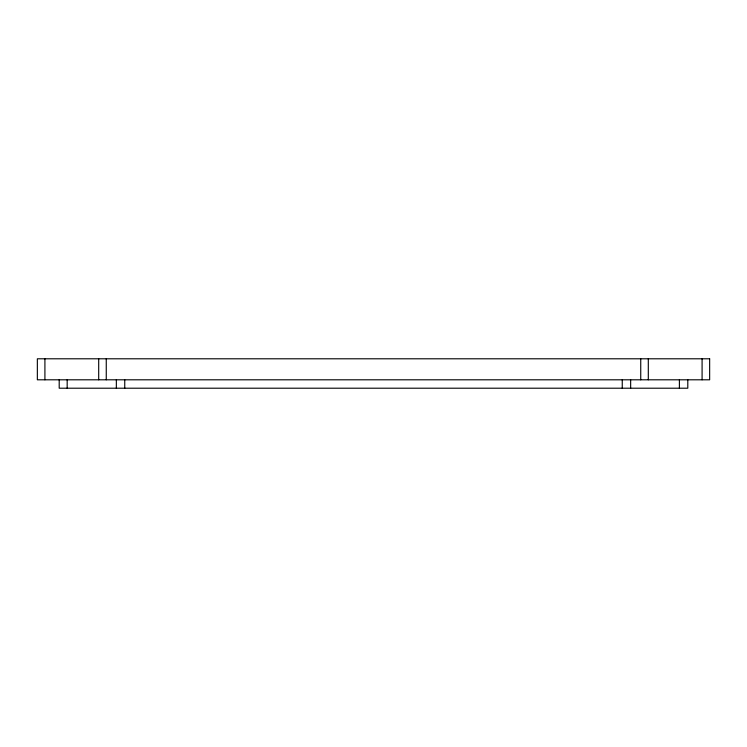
<?xml version="1.0" encoding="UTF-8"?>
<svg xmlns="http://www.w3.org/2000/svg" width="747" height="747" viewBox="0 0 747 747"><rect width="100%" height="100%" fill="white"/><g stroke="black" fill="none" stroke-linecap="round" stroke-linejoin="round"><path stroke-width="1.12" d="M702.087 358.793L702.087 379.803M687.8 379.803L687.8 388.207L59.2 388.207L59.2 379.803M679.396 379.803L679.396 388.207M648.303 358.793L648.303 379.803M640.739 358.793L640.739 379.803M630.655 379.803L630.655 388.207M622.251 379.803L622.251 388.207M124.749 379.803L124.749 388.207M116.345 379.803L116.345 388.207M106.261 358.793L106.261 379.803M98.697 358.793L98.697 379.803M67.174 379.803L67.174 388.207M44.913 358.793L44.913 379.803M709.65 358.793L37.35 358.793L37.35 379.803L709.65 379.803L709.65 358.793"/></g></svg>
